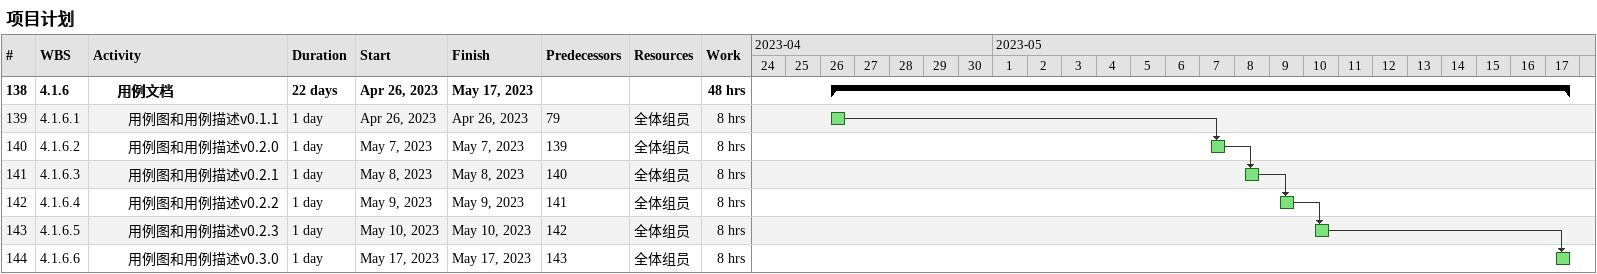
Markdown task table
项目计划

| ID | WBS | Task | Duration | Start | Finish | Predecessors | Resources | Work (h) |
|---|---|---|---|---|---|---|---|---|
| 138 | 4.1.6 | **用例文档** | 22d | 2023-04-26 | 2023-05-17 |  |  | 48 |
| 139 | 4.1.6.1 | 用例图和用例描述v0.1.1 | 1d | 2023-04-26 | 2023-04-26 | 79 | 全体组员 | 8 |
| 140 | 4.1.6.2 | 用例图和用例描述v0.2.0 | 1d | 2023-05-07 | 2023-05-07 | 139 | 全体组员 | 8 |
| 141 | 4.1.6.3 | 用例图和用例描述v0.2.1 | 1d | 2023-05-08 | 2023-05-08 | 140 | 全体组员 | 8 |
| 142 | 4.1.6.4 | 用例图和用例描述v0.2.2 | 1d | 2023-05-09 | 2023-05-09 | 141 | 全体组员 | 8 |
| 143 | 4.1.6.5 | 用例图和用例描述v0.2.3 | 1d | 2023-05-10 | 2023-05-10 | 142 | 全体组员 | 8 |
| 144 | 4.1.6.6 | 用例图和用例描述v0.3.0 | 1d | 2023-05-17 | 2023-05-17 | 143 | 全体组员 | 8 |
